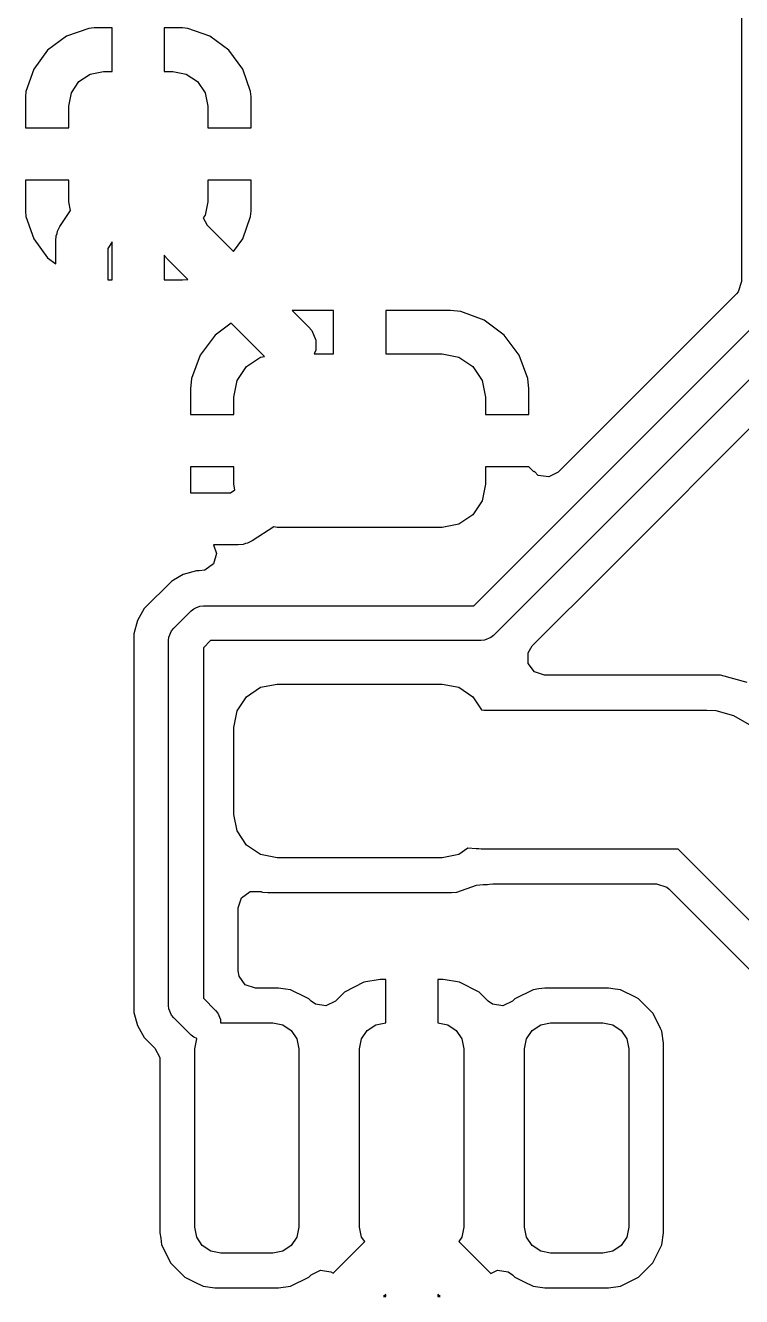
# Model space of a CAD drawing. Header units: millimetres. Extents: x 103.8 to 193.7, y -116.2 to -61.3.
# Drawn here: x 146.57 to 150.7, y -97.67 to -90.36 of the extents above; entities that cross this region are included whole.
import ezdxf

# ---------------------------------------------------------------- set-up
doc = ezdxf.new("R2010")
doc.units = ezdxf.units.MM
doc.layers.add('F.Cu', color=13, linetype='CONTINUOUS', true_color=0xc83434)

msp = doc.modelspace()

# ---------------------------------------------------------------- linework, layer by layer
at = {"layer": 'F.Cu', "linetype": 'CONTINUOUS'}
for p, q in [((150.6995, -87.199833), (150.6995, -91.83452)), ((146.940397, -90.37785), (146.812352, -90.422654)), ((146.940399, -90.37785), (146.940397, -90.37785)), ((146.970796, -90.375), (146.940399, -90.37785)), ((147.075, -90.375), (146.970796, -90.375)), ((147.075, -90.375001), (147.075, -90.375)), ((147.075, -90.625), (147.075, -90.375001)), ((147.375001, -90.375), (147.375, -90.375001)), ((147.375, -90.375001), (147.375, -90.625)), ((147.479211, -90.375), (147.375001, -90.375)), ((147.509601, -90.37785), (147.479211, -90.375)), ((147.637647, -90.422654), (147.509601, -90.37785)), ((146.812352, -90.422654), (146.703209, -90.503207)), ((147.74679, -90.503207), (147.637647, -90.422654)), ((146.703207, -90.503209), (146.622654, -90.612352)), ((146.703209, -90.503207), (146.703207, -90.503209)), ((147.746792, -90.503209), (147.74679, -90.503207)), ((147.827345, -90.612352), (147.746792, -90.503209)), ((146.622654, -90.612352), (146.57785, -90.740398)), ((146.948463, -90.640224), (147.025, -90.625)), ((147.025, -90.625), (147.075, -90.625)), ((147.375, -90.625), (147.425, -90.625)), ((147.425, -90.625), (147.501537, -90.640224)), ((147.872149, -90.740397), (147.827345, -90.612352)), ((146.840224, -90.748463), (146.883579, -90.683579)), ((146.883579, -90.683579), (146.948463, -90.640224)), ((147.501537, -90.640224), (147.566421, -90.683579)), ((147.566421, -90.683579), (147.609776, -90.748463)), ((146.57785, -90.740398), (146.575, -90.770788)), ((146.575, -90.770788), (146.575, -90.949999)), ((146.825, -90.825), (146.840224, -90.748463)), ((147.609776, -90.748463), (147.625, -90.825)), ((147.872149, -90.740399), (147.872149, -90.740397)), ((147.874999, -90.770796), (147.872149, -90.740399)), ((147.874999, -90.949999), (147.874999, -90.770796)), ((146.825, -90.95), (146.825, -90.825)), ((147.625, -90.825), (147.625, -90.95)), ((146.575, -90.949999), (146.575001, -90.95)), ((146.575001, -90.95), (146.825, -90.95)), ((147.625, -90.95), (147.874998, -90.95)), ((147.874998, -90.95), (147.874999, -90.949999)), ((146.575002, -91.25), (146.575001, -91.250001)), ((146.575001, -91.250001), (146.575001, -91.429203)), ((146.825, -91.25), (146.575002, -91.25)), ((146.825, -91.375), (146.825, -91.25)), ((147.874999, -91.25), (147.625, -91.25)), ((147.625, -91.25), (147.625, -91.375)), ((147.875, -91.250001), (147.874999, -91.25)), ((147.875, -91.42921), (147.875, -91.250001)), ((146.575001, -91.429203), (146.57785, -91.4596)), ((146.774233, -91.518252), (146.834922, -91.424883)), ((146.834922, -91.424883), (146.825, -91.375)), ((147.625, -91.375), (147.609776, -91.451537)), ((147.872149, -91.459601), (147.874999, -91.429211)), ((147.874999, -91.429211), (147.875, -91.42921)), ((146.57785, -91.4596), (146.57785, -91.459602)), ((146.57785, -91.459602), (146.622654, -91.587647)), ((147.609776, -91.451537), (147.598674, -91.468151)), ((147.598674, -91.468151), (147.621151, -91.509019)), ((147.827345, -91.587647), (147.872149, -91.459601)), ((146.75, -91.6), (146.752882, -91.570736)), ((146.752882, -91.570736), (146.758174, -91.557958)), ((146.758174, -91.557958), (146.760701, -91.544359)), ((146.760701, -91.544359), (146.774233, -91.518252)), ((147.621151, -91.509019), (147.773175, -91.661043)), ((146.622654, -91.587647), (146.703207, -91.69679)), ((146.75, -91.731326), (146.75, -91.6)), ((147.075, -91.606004), (147.05, -91.644466)), ((147.05, -91.644466), (147.05, -91.824999)), ((147.075, -91.824999), (147.075, -91.606004)), ((147.773175, -91.661043), (147.827345, -91.587647)), ((146.703207, -91.69679), (146.703209, -91.696792)), ((146.703209, -91.696792), (146.75, -91.731326)), ((147.375279, -91.683335), (147.375, -91.682661)), ((147.375, -91.682661), (147.375, -91.824998)), ((147.380521, -91.689723), (147.375279, -91.683335)), ((147.385196, -91.696541), (147.380521, -91.689723)), ((147.387882, -91.698692), (147.385196, -91.696541)), ((147.393934, -91.706066), (147.387882, -91.698692)), ((147.509909, -91.822041), (147.393934, -91.706066)), ((147.05, -91.824999), (147.075, -91.824999)), ((147.375, -91.824998), (147.375001, -91.824999)), ((147.375001, -91.824999), (147.479203, -91.824999)), ((147.479203, -91.824999), (147.5096, -91.822149)), ((147.5096, -91.822149), (147.509602, -91.822149)), ((147.509602, -91.822149), (147.509909, -91.822041)), ((150.6995, -91.83452), (150.680593, -91.892711)), ((150.670504, -91.904524), (149.644004, -92.931024)), ((150.680593, -91.892711), (150.670504, -91.904524)), ((148.349999, -91.999999), (148.112131, -91.999999)), ((148.112131, -91.999999), (148.206066, -92.093934)), ((148.35, -92), (148.349999, -91.999999)), ((148.35, -92.249999), (148.35, -92)), ((148.650001, -91.999999), (148.65, -92)), ((148.65, -92), (148.65, -92.249999)), ((149.022824, -91.999999), (148.650001, -91.999999)), ((149.08237, -92.0064), (149.022824, -91.999999)), ((149.082381, -92.006402), (149.08237, -92.0064)), ((149.217088, -92.056645), (149.082381, -92.006402)), ((149.158578, -93.7), (150.9, -91.958578)), ((147.760951, -92.073083), (147.667815, -92.142806)), ((147.952323, -92.264455), (147.760951, -92.073083)), ((149.21709, -92.056646), (149.217088, -92.056645)), ((149.332184, -92.142806), (149.21709, -92.056646)), ((151.07071, -92.070711), (149.270711, -93.870711)), ((147.667807, -92.142814), (147.581647, -92.257908)), ((147.667815, -92.142806), (147.667807, -92.142814)), ((148.206066, -92.093934), (148.224721, -92.116665)), ((148.224721, -92.116665), (148.247118, -92.170737)), ((149.332192, -92.142814), (149.332184, -92.142806)), ((149.418352, -92.257908), (149.332192, -92.142814)), ((148.247118, -92.229263), (148.238529, -92.249999)), ((148.247118, -92.170737), (148.247118, -92.229263)), ((149.930763, -93.494208), (151.24046, -92.184511)), ((147.581646, -92.25791), (147.531403, -92.392617)), ((147.581647, -92.257908), (147.581646, -92.25791)), ((147.848223, -92.323222), (147.929329, -92.269029)), ((147.929329, -92.269029), (147.952323, -92.264455)), ((148.238529, -92.249999), (148.35, -92.249999)), ((148.65, -92.249999), (148.975, -92.249999)), ((148.975, -92.249999), (149.070671, -92.269029)), ((149.070671, -92.269029), (149.151777, -92.323222)), ((149.418353, -92.25791), (149.418352, -92.257908)), ((149.468596, -92.392617), (149.418353, -92.25791)), ((147.79403, -92.404328), (147.848223, -92.323222)), ((149.151777, -92.323222), (149.20597, -92.404328)), ((147.531401, -92.392628), (147.525, -92.452174)), ((147.525, -92.452174), (147.525, -92.599998)), ((147.531403, -92.392617), (147.531401, -92.392628)), ((147.775, -92.499999), (147.79403, -92.404328)), ((149.20597, -92.404328), (149.225, -92.499999)), ((149.468598, -92.392628), (149.468596, -92.392617)), ((149.475, -92.452174), (149.468598, -92.392628)), ((149.475, -92.599998), (149.475, -92.452174)), ((147.775, -92.599999), (147.775, -92.499999)), ((149.225, -92.499999), (149.225, -92.599999)), ((147.525, -92.599998), (147.525001, -92.599999)), ((147.525001, -92.599999), (147.775, -92.599999)), ((149.225, -92.599999), (149.474999, -92.599999)), ((149.474999, -92.599999), (149.475, -92.599998)), ((147.525001, -92.899999), (147.525, -92.9)), ((147.525, -92.9), (147.525, -93.047823)), ((147.775, -92.899999), (147.525001, -92.899999)), ((147.775, -92.999999), (147.775, -92.899999)), ((149.474999, -92.899999), (149.225, -92.899999)), ((149.225, -92.899999), (149.225, -92.999999)), ((149.503996, -92.928996), (149.474999, -92.899999)), ((149.506408, -92.926583), (149.503996, -92.928996)), ((149.529055, -92.94923), (149.506408, -92.926583)), ((149.589487, -92.958801), (149.529055, -92.94923)), ((149.644004, -92.931024), (149.589487, -92.958801)), ((147.755944, -93.05), (147.781657, -93.033469)), ((147.781657, -93.033469), (147.775, -92.999999)), ((149.225, -92.999999), (149.20597, -93.09567)), ((147.525, -93.047823), (147.524999, -93.047823)), ((147.524999, -93.047823), (147.525233, -93.05)), ((147.525233, -93.05), (147.755944, -93.05)), ((149.20597, -93.09567), (149.151777, -93.176776)), ((149.151777, -93.176776), (149.070671, -93.230969)), ((148.005611, -93.246142), (147.881114, -93.326177)), ((148.025, -93.249999), (148.005611, -93.246142)), ((148.975, -93.249999), (148.025, -93.249999)), ((149.070671, -93.230969), (148.975, -93.249999)), ((147.881114, -93.326177), (147.854939, -93.339577)), ((147.675557, -93.399085), (147.657483, -93.45754)), ((147.8, -93.35), (147.658829, -93.35)), ((147.658829, -93.35), (147.675557, -93.399085)), ((147.829264, -93.347118), (147.8, -93.35)), ((147.841697, -93.341967), (147.829264, -93.347118)), ((147.854939, -93.339577), (147.841697, -93.341967)), ((147.657483, -93.45754), (147.608502, -93.494208)), ((147.427778, -93.552445), (147.415488, -93.55954)), ((147.484012, -93.519978), (147.427778, -93.552445)), ((147.560435, -93.4995), (147.484012, -93.519978)), ((147.576567, -93.4995), (147.560435, -93.4995)), ((147.608502, -93.494208), (147.576567, -93.4995)), ((149.494476, -93.930495), (149.930763, -93.494208)), ((147.415488, -93.55954), (147.259539, -93.715489)), ((147.580491, -93.701921), (147.6, -93.7)), ((147.6, -93.7), (149.158578, -93.7)), ((147.259539, -93.715489), (147.21998, -93.784007)), ((147.429289, -93.829289), (147.529289, -93.72929)), ((147.529289, -93.72929), (147.544442, -93.716853)), ((147.544442, -93.716853), (147.556265, -93.711956)), ((147.556265, -93.711956), (147.580491, -93.701921)), ((147.219978, -93.784011), (147.1995, -93.860435)), ((147.21998, -93.784007), (147.219978, -93.784011)), ((147.401921, -93.880491), (147.416853, -93.844443)), ((147.416853, -93.844443), (147.429289, -93.829289)), ((147.1995, -93.860435), (147.1995, -96.039564)), ((147.4, -93.9), (147.401921, -93.880491)), ((147.4, -96), (147.4, -93.9)), ((147.641421, -93.9), (147.6, -93.941421)), ((149.2, -93.9), (147.641421, -93.9)), ((149.219509, -93.898079), (149.2, -93.9)), ((149.255557, -93.883147), (149.219509, -93.898079)), ((149.270711, -93.870711), (149.255557, -93.883147)), ((147.6, -93.941421), (147.6, -95.958578)), ((149.470325, -93.969906), (149.494476, -93.930495)), ((149.470325, -94.031092), (149.470325, -93.969906)), ((149.506289, -94.080592), (149.470325, -94.031092)), ((149.56448, -94.099499), (149.506289, -94.080592)), ((150.414864, -94.099499), (149.56448, -94.099499)), ((150.41488, -94.099498), (150.414864, -94.099499)), ((150.420943, -94.099498), (150.41488, -94.099498)), ((150.579057, -94.099498), (150.420943, -94.099498)), ((150.731785, -94.140422), (150.579057, -94.099498)), ((147.848223, -94.223222), (147.929329, -94.169029)), ((147.929329, -94.169029), (148.025, -94.149999)), ((148.025, -94.149999), (148.975, -94.149999)), ((148.975, -94.149999), (149.070671, -94.169029)), ((149.070671, -94.169029), (149.151777, -94.223222)), ((147.79403, -94.304328), (147.848223, -94.223222)), ((149.151777, -94.223222), (149.202516, -94.299159)), ((147.775, -94.399999), (147.79403, -94.304328)), ((149.202516, -94.299159), (149.214274, -94.299999)), ((149.214274, -94.299999), (150.5, -94.299999)), ((150.5, -94.299999), (150.55221, -94.303421)), ((150.55221, -94.303421), (150.653074, -94.330447)), ((150.653074, -94.330447), (150.743505, -94.382658)), ((147.775, -94.899999), (147.775, -94.399999)), ((147.79403, -94.99567), (147.775, -94.899999)), ((147.848223, -95.076776), (147.79403, -94.99567)), ((147.929329, -95.130969), (147.848223, -95.076776)), ((148.025, -95.149999), (147.929329, -95.130969)), ((148.975, -95.149999), (148.025, -95.149999)), ((149.070671, -95.130969), (148.975, -95.149999)), ((149.123657, -95.095564), (149.070671, -95.130969)), ((149.171501, -95.098982), (149.123657, -95.095564)), ((149.185759, -95.099065), (149.171501, -95.098982)), ((149.2, -95.099999), (149.185759, -95.099065)), ((150.334314, -95.099999), (149.2, -95.099999)), ((152.217157, -96.982842), (150.334314, -95.099999)), ((149.059699, -95.347645), (149.172426, -95.3082)), ((149.172426, -95.3082), (149.212173, -95.302897)), ((149.212173, -95.302897), (149.236072, -95.304605)), ((149.236072, -95.304605), (149.248078, -95.302289)), ((149.248078, -95.302289), (149.266823, -95.300499)), ((149.266823, -95.300499), (150.210257, -95.300499)), ((150.210257, -95.300499), (150.268448, -95.319406)), ((147.8005, -95.438254), (147.819407, -95.380063)), ((147.819407, -95.380063), (147.868907, -95.344099)), ((147.868907, -95.344099), (147.930093, -95.344099)), ((147.930093, -95.344099), (147.932198, -95.34481)), ((147.932198, -95.34481), (147.934179, -95.345503)), ((147.934179, -95.345503), (147.940301, -95.347645)), ((147.940301, -95.347645), (147.970725, -95.350498)), ((147.970725, -95.350498), (147.970727, -95.350499)), ((147.970727, -95.350499), (147.970734, -95.350499)), ((147.970734, -95.350499), (149.029273, -95.350499)), ((149.029273, -95.350498), (149.059699, -95.347645)), ((149.029273, -95.350499), (149.029273, -95.350498)), ((150.268448, -95.319406), (150.280261, -95.329495)), ((150.280261, -95.329495), (152.019478, -97.068712)), ((147.8005, -95.8005), (147.8005, -95.438254)), ((147.805345, -95.831093), (147.8005, -95.8005)), ((147.841309, -95.880593), (147.805345, -95.831093)), ((147.8995, -95.8995), (147.841309, -95.880593)), ((148.524848, -95.864836), (148.411955, -95.922359)), ((148.524858, -95.864833), (148.524848, -95.864836)), ((148.618512, -95.850001), (148.524858, -95.864833)), ((148.618517, -95.85), (148.618512, -95.850001)), ((148.65, -95.85), (148.618517, -95.85)), ((148.65, -95.850001), (148.65, -95.85)), ((148.65, -96.1), (148.65, -95.850001)), ((148.950001, -95.85), (148.95, -95.850001)), ((148.95, -95.850001), (148.95, -96.1)), ((148.981484, -95.85), (148.950001, -95.85)), ((149.075147, -95.864835), (148.981484, -95.85)), ((149.075151, -95.864836), (149.075147, -95.864835)), ((149.188043, -95.922358), (149.075151, -95.864836)), ((147.6, -95.958578), (147.67071, -96.029289)), ((148.033257, -95.8995), (147.8995, -95.8995)), ((148.03326, -95.8995), (148.033257, -95.8995)), ((148.07223, -95.905178), (148.03326, -95.8995)), ((148.101395, -95.909427), (148.07223, -95.905178)), ((148.192698, -95.954063), (148.101395, -95.909427)), ((148.206483, -95.960802), (148.192698, -95.954063)), ((148.219996, -95.974315), (148.206483, -95.960802)), ((148.411953, -95.92236), (148.36, -95.974313)), ((148.411955, -95.922359), (148.411953, -95.92236)), ((149.239998, -95.974313), (149.188043, -95.922358)), ((149.393514, -95.960803), (149.380004, -95.974314)), ((149.393518, -95.960801), (149.393514, -95.960803)), ((149.498604, -95.909427), (149.393518, -95.960801)), ((149.532673, -95.904463), (149.498604, -95.909427)), ((149.56674, -95.8995), (149.532673, -95.904463)), ((149.93326, -95.8995), (149.56674, -95.8995)), ((149.97223, -95.905178), (149.93326, -95.8995)), ((150.001395, -95.909427), (149.97223, -95.905178)), ((150.092698, -95.954063), (150.001395, -95.909427)), ((150.106483, -95.960802), (150.092698, -95.954063)), ((150.189198, -96.043517), (150.106483, -95.960802)), ((147.1995, -96.039564), (147.219978, -96.115988)), ((147.401921, -96.019509), (147.4, -96)), ((147.416853, -96.055557), (147.401921, -96.019509)), ((147.67071, -96.029289), (147.683147, -96.044442)), ((148.245051, -95.992518), (148.219996, -95.974315)), ((148.305483, -96.00209), (148.245051, -95.992518)), ((148.36, -95.974313), (148.305483, -96.00209)), ((149.265055, -95.992517), (149.239998, -95.974313)), ((149.325486, -96.002091), (149.265055, -95.992517)), ((149.380004, -95.974314), (149.325486, -96.002091)), ((147.429289, -96.070711), (147.416853, -96.055557)), ((147.529289, -96.17071), (147.429289, -96.070711)), ((147.683147, -96.044442), (147.698078, -96.080491)), ((147.698078, -96.080491), (147.698078, -96.100382)), ((147.698078, -96.100382), (147.7, -96.1)), ((147.7, -96.1), (148, -96.1)), ((148, -96.1), (148.057403, -96.111418)), ((148.057403, -96.111418), (148.106066, -96.143934)), ((148.543934, -96.143934), (148.592597, -96.111418)), ((148.592597, -96.111418), (148.65, -96.1)), ((148.95, -96.1), (149.007403, -96.111418)), ((149.007403, -96.111418), (149.056066, -96.143934)), ((149.493934, -96.143934), (149.542597, -96.111418)), ((149.542597, -96.111418), (149.6, -96.1)), ((149.6, -96.1), (149.9, -96.1)), ((149.9, -96.1), (149.957403, -96.111418)), ((149.957403, -96.111418), (150.006066, -96.143934)), ((150.207323, -96.080592), (150.189198, -96.043517)), ((150.232584, -96.132266), (150.207323, -96.080592)), ((147.219978, -96.115988), (147.21998, -96.115992)), ((147.21998, -96.115992), (147.239615, -96.15)), ((147.239615, -96.15), (147.25954, -96.184511)), ((147.25954, -96.184511), (147.320505, -96.245476)), ((147.544442, -96.183147), (147.529289, -96.17071)), ((147.562683, -96.190702), (147.544442, -96.183147)), ((148.106066, -96.143934), (148.138582, -96.192597)), ((148.511418, -96.192597), (148.543934, -96.143934)), ((149.056066, -96.143934), (149.088582, -96.192597)), ((149.461418, -96.192597), (149.493934, -96.143934)), ((150.006066, -96.143934), (150.038582, -96.192597)), ((150.240573, -96.148607), (150.232584, -96.132266)), ((150.2505, -96.21674), (150.240573, -96.148607)), ((147.320505, -96.245476), (147.348281, -96.299991)), ((147.55, -96.25), (147.561418, -96.192597)), ((147.55, -97.275), (147.55, -96.25)), ((147.561418, -96.192597), (147.562683, -96.190702)), ((148.138582, -96.192597), (148.15, -96.25)), ((148.15, -96.25), (148.15, -97.275)), ((148.5, -96.25), (148.511418, -96.192597)), ((148.5, -97.275), (148.5, -96.25)), ((149.088582, -96.192597), (149.1, -96.25)), ((149.1, -96.25), (149.1, -97.275)), ((149.45, -96.25), (149.461418, -96.192597)), ((149.45, -97.275), (149.45, -96.25)), ((150.038582, -96.192597), (150.05, -96.25)), ((150.05, -96.25), (150.05, -97.275)), ((150.2505, -97.30826), (150.2505, -96.21674)), ((147.348281, -96.299991), (147.3495, -96.315478)), ((147.3495, -96.315478), (147.3495, -97.30826)), ((147.561418, -97.332403), (147.55, -97.275)), ((148.15, -97.275), (148.138582, -97.332403)), ((148.511418, -97.332403), (148.5, -97.275)), ((149.1, -97.275), (149.088582, -97.332403)), ((149.461418, -97.332403), (149.45, -97.275)), ((150.05, -97.275), (150.038582, -97.332403)), ((147.3495, -97.30826), (147.354042, -97.339435)), ((147.354042, -97.339435), (147.359427, -97.376395)), ((147.593934, -97.381066), (147.561418, -97.332403)), ((148.138582, -97.332403), (148.106066, -97.381066)), ((148.346784, -97.541083), (148.52906, -97.358807)), ((148.52906, -97.358807), (148.511418, -97.332403)), ((149.088582, -97.332403), (149.070939, -97.358807)), ((149.070939, -97.358807), (149.255115, -97.542983)), ((149.493934, -97.381066), (149.461418, -97.332403)), ((150.038582, -97.332403), (150.006066, -97.381066)), ((150.240573, -97.376393), (150.2505, -97.30826)), ((147.359427, -97.376395), (147.400527, -97.460466)), ((147.642597, -97.413582), (147.593934, -97.381066)), ((147.7, -97.425), (147.642597, -97.413582)), ((148, -97.425), (147.7, -97.425)), ((148.057403, -97.413582), (148, -97.425)), ((148.106066, -97.381066), (148.057403, -97.413582)), ((149.542597, -97.413582), (149.493934, -97.381066)), ((149.6, -97.425), (149.542597, -97.413582)), ((149.9, -97.425), (149.6, -97.425)), ((149.957403, -97.413582), (149.9, -97.425)), ((150.006066, -97.381066), (149.957403, -97.413582)), ((150.189198, -97.481483), (150.240573, -97.376393)), ((147.400527, -97.460466), (147.410802, -97.481483)), ((147.410802, -97.481483), (147.493517, -97.564198)), ((150.106483, -97.564198), (150.189198, -97.481483)), ((147.493517, -97.564198), (147.547285, -97.590483)), ((148.101393, -97.615573), (148.206483, -97.564198)), ((148.206483, -97.564198), (148.219994, -97.550686)), ((148.219994, -97.550686), (148.274507, -97.522909)), ((148.274507, -97.522909), (148.33494, -97.532479)), ((148.33494, -97.532479), (148.346784, -97.541083)), ((149.255115, -97.542983), (149.294514, -97.522909)), ((149.294514, -97.522909), (149.354946, -97.53248)), ((149.354946, -97.53248), (149.380002, -97.550683)), ((149.380002, -97.550683), (149.393517, -97.564198)), ((149.393517, -97.564198), (149.447285, -97.590483)), ((150.001393, -97.615573), (150.106483, -97.564198)), ((147.547285, -97.590483), (147.598604, -97.615572)), ((147.598604, -97.615572), (147.598605, -97.615572)), ((147.598605, -97.615572), (147.598607, -97.615573)), ((147.598607, -97.615573), (147.66674, -97.6255)), ((147.66674, -97.6255), (147.666743, -97.6255)), ((147.666743, -97.6255), (148.033257, -97.6255)), ((148.033257, -97.6255), (148.03326, -97.6255)), ((148.03326, -97.6255), (148.101393, -97.615573)), ((149.447285, -97.590483), (149.498604, -97.615572)), ((149.498604, -97.615572), (149.498605, -97.615572)), ((149.498605, -97.615572), (149.498607, -97.615573)), ((149.498607, -97.615573), (149.56674, -97.6255)), ((149.56674, -97.6255), (149.566743, -97.6255)), ((149.566743, -97.6255), (149.933257, -97.6255)), ((149.933257, -97.6255), (149.93326, -97.6255)), ((149.93326, -97.6255), (150.001393, -97.615573)), ((148.65, -97.662132), (148.637133, -97.674999)), ((148.637133, -97.674999), (148.649999, -97.674999)), ((148.649999, -97.674999), (148.65, -97.674998)), ((148.65, -97.674998), (148.65, -97.662132)), ((148.962867, -97.674999), (148.95, -97.662132)), ((148.95, -97.662132), (148.95, -97.674998)), ((148.95, -97.674998), (148.950001, -97.674999)), ((148.950001, -97.674999), (148.962867, -97.674999))]:
    msp.add_line(p, q, dxfattribs=at)

doc.saveas('drawing.dxf')
